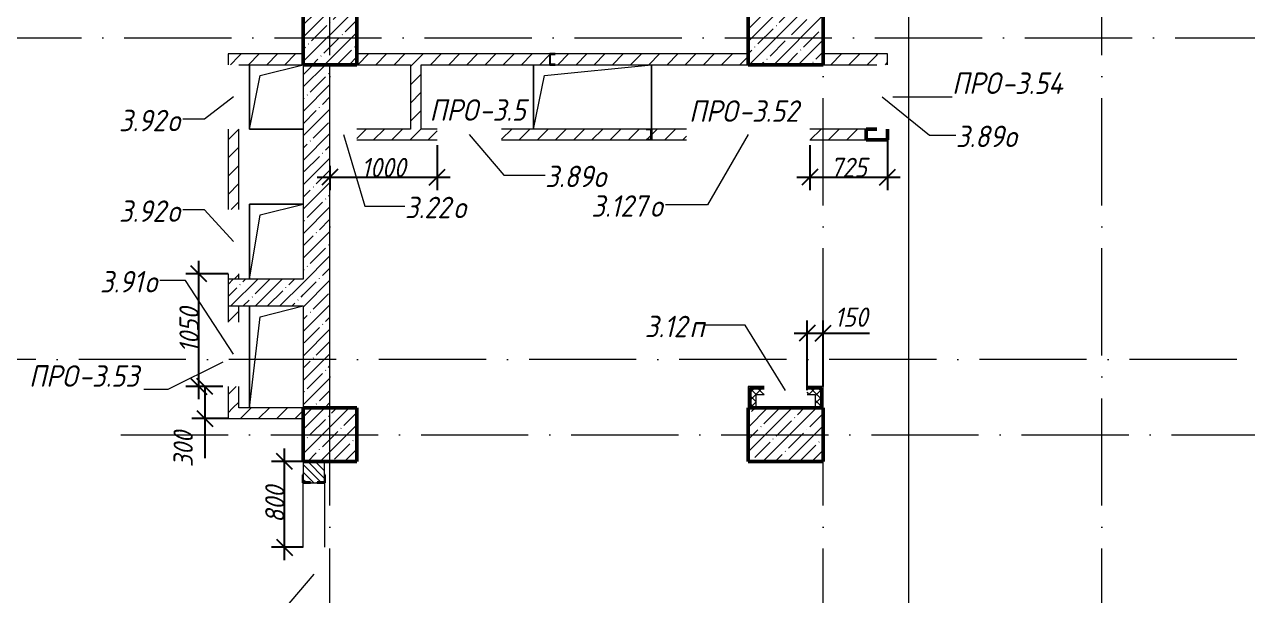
# Model space of a CAD drawing. Header units: millimetres. Extents: x -537608 to 253996, y -217170 to 186033.
# Drawn here: x -171684 to -160277, y 104465 to 109790 of the extents above; entities that cross this region are included whole.
import ezdxf

# ---------------------------------------------------------------- set-up
doc = ezdxf.new("R2010")
doc.units = ezdxf.units.MM
doc.linetypes.add('50_200_ШТРИХ_1Т_ш5_п1_п1_', pattern=[1400, 1000, -200, 0, -200])
for name, color, linetype, lineweight in [('A-____-____-DIMS', 7, 'Continuous', 9), ('A-FLOR-____-OTLN', 7, 'Continuous', 9), ('A-GENM-____-IDEN', 7, 'Continuous', 9), ('A-GENM-____-MCUT', 7, 'Continuous', 25), ('A-GENM-____-OTLN', 7, 'Continuous', 9), ('A-GENM-____-OTLN-1', 7, 'Continuous', 25), ('A-GLAZ-____-IDEN', 7, 'Continuous', 9), ('A-WALL-____-MCUT-1', 7, 'Continuous', 9), ('A-WALL-____-MCUT-2', 7, 'Continuous', 50), ('A-WALL-____-MCUT-3', 7, 'Continuous', 9), ('A-WALL-____-PATT-1', 7, 'Continuous', 9), ('A-WALL-FNSH-MCUT-1', 7, 'Continuous', 9), ('I-WALL-____-OTLN', 7, 'Continuous', 9), ('S-COLS-____-MCUT', 7, 'Continuous', 50), ('S-COLS-____-OTLN', 7, 'Continuous', 9), ('S-GRID-____-OTLN-1', 7, '50_200_ШТРИХ_1Т_ш5_п1_п1_', 9)]:
    doc.layers.add(name, color=color, linetype=linetype, lineweight=lineweight)
doc.layers.add('A-WALL-____-PATT-3', color=9, linetype='Continuous', lineweight=9, true_color=0x808080)
doc.layers.add('G-____-____-SYMB-1', color=9, linetype='Continuous', lineweight=9, true_color=0x808080)
doc.styles.add('ISOCPEUR_I_10', font='isocpeui.ttf', dxfattribs={"width": 0.9, "height": 180})
doc.styles.add('ISOCPEUR_I_9', font='isocpeui.ttf', dxfattribs={"width": 0.9, "height": 250})
doc.dimstyles.new('ISO-1_8_0_9К_СРЕДНИЙ_Кладочные_3', dxfattribs={"dimscale": 304.8, "dimtxt": 179.276612, "dimasz": 0.492126, "dimexe": 0.393701, "dimexo": 0, "dimgap": 0, "dimtad": 1, "dimdec": 3, "dimrnd": 0.001, "dimdsep": 46, "dimtxsty": 'ISOCPEUR_I_10', "dimblk1": 'OBLIQUE', "dimblk2": 'OBLIQUE', "dimsah": 1, "dimcen": 0.09, "dimdle": 0.393701, "dimazin": 0, "dimtfac": 1, "dimtdec": 4, "dimtix": 1, "dimtmove": 0, "dimatfit": 3, "dimfxl": 1, "dimtvp": 1, "dimtolj": 1, "dimtzin": 0, "dimarcsym": 2})
doc.dimstyles.new('ISO-1_8_0_9К_СРЕДНИЙ_Кладочные_4', dxfattribs={"dimscale": 304.8, "dimtxt": 179.276612, "dimasz": 0.492126, "dimexe": 0.393701, "dimexo": 0, "dimgap": 0, "dimtad": 1, "dimdec": 3, "dimrnd": 0.001, "dimdsep": 46, "dimtxsty": 'ISOCPEUR_I_10', "dimblk1": 'OBLIQUE', "dimblk2": 'OBLIQUE', "dimsah": 1, "dimcen": 0.09, "dimdle": 0.393701, "dimazin": 0, "dimtfac": 1, "dimtdec": 4, "dimtix": 1, "dimtmove": 1, "dimatfit": 3, "dimfxl": 1, "dimtvp": 1, "dimtolj": 1, "dimtzin": 0, "dimarcsym": 2})
pattern_1 = [(45, (-178684.97, 83184.24), (-114.04925, 114.04925), []), (45, (-178570.92, 83184.24), (-114.04925, 114.04925), [201.612, -40.322, 3.353, -36.97])]
pattern_2 = [(45, (-178684.97, 83184.24), (-84.8528, 84.8528), [])]
pattern_3 = [(45, (-178684.97, 83184.237), (-35.35534, 35.35534), []), (135, (-178684.97, 83184.237), (-35.35534, -35.35534), [])]

# ---------------------------------------------------------------- blocks, each defined once
blk = doc.blocks.new('BSC_Колонна _Прямоугольная - 500х500-V7-АР1_План отверстий 3 этажа в осях 1-64_А-ГГ')
at = {"layer": 'S-COLS-____-OTLN'}
h = blk.add_hatch(dxfattribs=at)
h.set_pattern_fill('FP_41', color=256, style=0, pattern_type=2)
h.set_pattern_definition([(45, (-9850, -26481.04), (-114.04925, 114.04925), []), (45, (-9735.95, -26481.04), (-114.04925, 114.04925), [201.613, -40.323, 3.353, -36.97])])
h.paths.add_polyline_path([(-250, -250), (250, -250), (250, 250), (-250, 250)], flags=0)
at = {"layer": 'S-COLS-____-MCUT'}
for p, q in [((250, 250), (-250, 250)), ((-250, 250), (-250, -250)), ((250, -250), (250, 250)), ((-250, -250), (250, -250))]:
    blk.add_line(p, q, dxfattribs=at)
blk = doc.blocks.new('BSC_Колонна _Прямоугольная - 500х700-V10-АР1_План отверстий 3 этажа в осях 1-64_А-ГГ')
at = {"layer": 'S-COLS-____-OTLN'}
h = blk.add_hatch(dxfattribs=at)
h.set_pattern_fill('FP_44', color=256, style=0, pattern_type=2)
h.set_pattern_definition([(315, (-22781.04, 14100), (114.0493, 114.0493), []), (315, (-22781.04, 13985.95), (114.0493, 114.0493), [201.613, -40.323, 3.353, -36.97])])
h.paths.add_polyline_path([(-250, 350), (-250, -350), (250, -350), (250, 350)], flags=0)
at = {"layer": 'S-COLS-____-MCUT'}
for p, q in [((250, 350), (-250, 350)), ((-250, 350), (-250, -350)), ((250, -350), (250, 350)), ((-250, -350), (250, -350))]:
    blk.add_line(p, q, dxfattribs=at)
blk = doc.blocks.new('BSC_Колонна _Прямоугольная - 500х700-V11-АР1_План отверстий 3 этажа в осях 1-64_А-ГГ')
at = {"layer": 'S-COLS-____-OTLN'}
h = blk.add_hatch(dxfattribs=at)
h.set_pattern_fill('FP_45', color=256, style=0, pattern_type=2)
h.set_pattern_definition([(315, (-26481.04, 14100), (114.04925, 114.04925), []), (315, (-26481.04, 13985.95), (114.04925, 114.04925), [201.613, -40.323, 3.353, -36.97])])
h.paths.add_polyline_path([(-250, 350), (-250, -350), (250, -350), (250, 350)], flags=0)
at = {"layer": 'S-COLS-____-MCUT'}
for p, q in [((250, 350), (-250, 350)), ((-250, 350), (-250, -350)), ((250, -350), (250, 350)), ((-250, -350), (250, -350))]:
    blk.add_line(p, q, dxfattribs=at)
blk = doc.blocks.new('154_Фахверк_СКБ_Швеллер - Тип_100_3960-28494444-АР1_План отверстий 3 этажа в осях 1-64_А-ГГ')
at = {"layer": 'A-GENM-____-MCUT'}
for p, q in [((125, 50), (175, 50)), ((125, -50), (125, 50)), ((128, 47), (128, -47)), ((175, 47), (128, 47)), ((175, 50), (175, 47)), ((175, -50), (125, -50)), ((128, -47), (175, -47)), ((175, -47), (175, -50))]:
    blk.add_line(p, q, dxfattribs=at)
blk = doc.blocks.new('154_Фахверк_СКБ_Швеллер - Тип_100_3380-28551448-АР1_План отверстий 3 этажа в осях 1-64_А-ГГ')
at = {"layer": 'A-GENM-____-MCUT'}
for p, q in [((175, 50), (125, 50)), ((125, 50), (125, -50)), ((128, 47), (175, 47)), ((128, -47), (128, 47)), ((175, 47), (175, 50)), ((125, -50), (175, -50)), ((175, -47), (128, -47)), ((175, -50), (175, -47))]:
    blk.add_line(p, q, dxfattribs=at)
blk = doc.blocks.new('Фахверк_СКБ_Уголок - 200_3960-28268576-АР1_План отверстий 3 этажа в осях 1-64_А-ГГ')
at = {"layer": 'A-GENM-____-MCUT'}
for p, q in [((200, 156), (125, 156)), ((125, 156), (125, 81)), ((131, 81), (131, 150)), ((131, 150), (200, 150)), ((200, 150), (200, 156)), ((125, 81), (131, 81)), ((131, 19), (125, 19)), ((125, 19), (125, -56)), ((131, -50), (131, 19)), ((125, -56), (200, -56)), ((200, -50), (131, -50)), ((200, -56), (200, -50))]:
    blk.add_line(p, q, dxfattribs=at)
blk = doc.blocks.new('AR_Отверстие прямоугольное _в плите_ - AR_Отверстие прямоугольное _в плите_-30552824-АР1_План отверстий 3 этажа в осях 1-64_А-ГГ')
at = {"layer": 'A-GENM-____-OTLN'}
for p, q in [((250, 350), (-250, 350)), ((-250, 350), (-250, -350)), ((-150, 250), (250, 350)), ((-250, -350), (-150, 250))]:
    blk.add_line(p, q, dxfattribs=at)
blk = doc.blocks.new('AR_Отверстие прямоугольное _в плите_ - AR_Отверстие прямоугольное _в плите_-30552826-АР1_План отверстий 3 этажа в осях 1-64_А-ГГ')
at = {"layer": 'A-GENM-____-OTLN'}
for p, q in [((-250, 475), (-250, -475)), ((-150, 375), (250, 475)), ((-250, -475), (-150, 375))]:
    blk.add_line(p, q, dxfattribs=at)
blk = doc.blocks.new('AR_Отверстие прямоугольное _в плите_ - AR_Отверстие прямоугольное _в плите_-30552682-АР1_План отверстий 3 этажа в осях 1-64_А-ГГ')
at = {"layer": 'A-GENM-____-OTLN'}
for p, q in [((-550, 300), (-550, -300)), ((-450, 200), (550, 300)), ((550, -300), (550, 300)), ((-550, -300), (-450, 200))]:
    blk.add_line(p, q, dxfattribs=at)
blk = doc.blocks.new('AR_Отверстие прямоугольное _в плите_ - AR_Отверстие прямоугольное _в плите_-30552698-АР1_План отверстий 3 этажа в осях 1-64_А-ГГ')
at = {"layer": 'A-GENM-____-OTLN'}
for p, q in [((-250, 300), (-250, -300)), ((-150, 200), (250, 300)), ((-250, -300), (-150, 200)), ((-250, -300), (250, -300))]:
    blk.add_line(p, q, dxfattribs=at)
blk = doc.blocks.new('BSC_Колонна _Прямоугольная1 - 200х100 _металл_-V219-АР1_План отверстий 3 этажа в осях 1-64_А-ГГ')
at = {"layer": 'S-COLS-____-MCUT'}
for p, q in [((0, 50), (-100, 50)), ((-100, 50), (-100, -50)), ((100, -50), (100, 50)), ((-100, -50), (100, -50))]:
    blk.add_line(p, q, dxfattribs=at)
blk = doc.blocks.new('_Oblique')
at = {"color": 0, "linetype": 'ByBlock', "lineweight": -2}
blk.add_line((-0.5, -0.5), (0.5, 0.5), dxfattribs=at)
blk = doc.blocks.new('*D1213')
at = {"layer": 'A-____-____-DIMS', "color": 0, "lineweight": -2, "transparency": 16777216}
for p, q in [((-164385, 106379), (-164385, 107031)), ((-164235, 106415), (-164235, 107031)), ((-164505, 106911), (-164235, 106911)), ((-164235, 106911), (-163804, 106911))]:
    blk.add_line(p, q, dxfattribs=at)
at = {"layer": 'Defpoints', "color": 0, "transparency": 16777216}
for p in [(-164235, 106911), (-164385, 106379), (-164235, 106415)]:
    blk.add_point(p, dxfattribs=at)
at = {"layer": 'A-____-____-DIMS', "color": 0, "lineweight": -2, "transparency": 16777216, "xscale": 150, "yscale": 150, "zscale": 150, "rotation": 180}
blk.add_blockref('_Oblique', (-164385, 106911), dxfattribs=at)
at = {"layer": 'A-____-____-DIMS', "color": 0, "lineweight": -2, "transparency": 16777216, "xscale": 150, "yscale": 150, "zscale": 150}
blk.add_blockref('_Oblique', (-164235, 106911), dxfattribs=at)
at = {"layer": 'A-____-____-DIMS', "color": 0, "transparency": 16777216, "insert": (-164129, 107151), "char_height": 180, "width": 368.21, "attachment_point": 1, "line_spacing_factor": 1.149209, "style": 'ISOCPEUR_I_10'}
blk.add_mtext('\\A1;150', dxfattribs=at)
blk = doc.blocks.new('*D1257')
at = {"layer": 'A-____-____-DIMS', "color": 0, "lineweight": -2, "transparency": 16777216}
for p, q in [((-167835, 108665), (-167835, 108246)), ((-168835, 108472), (-168835, 108246)), ((-168955, 108366), (-167715, 108366))]:
    blk.add_line(p, q, dxfattribs=at)
at = {"layer": 'Defpoints', "color": 0, "transparency": 16777216}
for p in [(-167835, 108665), (-168835, 108472), (-167835, 108366)]:
    blk.add_point(p, dxfattribs=at)
at = {"layer": 'A-____-____-DIMS', "color": 0, "lineweight": -2, "transparency": 16777216, "xscale": 150, "yscale": 150, "zscale": 150, "rotation": 180}
blk.add_blockref('_Oblique', (-168835, 108366), dxfattribs=at)
at = {"layer": 'A-____-____-DIMS', "color": 0, "lineweight": -2, "transparency": 16777216, "xscale": 150, "yscale": 150, "zscale": 150}
blk.add_blockref('_Oblique', (-167835, 108366), dxfattribs=at)
at = {"layer": 'A-____-____-DIMS', "color": 0, "transparency": 16777216, "insert": (-168335, 108456), "char_height": 180, "width": 504.73, "attachment_point": 5, "style": 'ISOCPEUR_I_10'}
blk.add_mtext('\\A1;1000', dxfattribs=at)
blk = doc.blocks.new('*D1258')
at = {"layer": 'A-____-____-DIMS', "color": 0, "lineweight": -2, "transparency": 16777216}
for p, q in [((-169835, 106415), (-170122, 106415)), ((-170002, 106415), (-170002, 105995)), ((-169785, 106115), (-170122, 106115)), ((-170002, 106115), (-170002, 105747))]:
    blk.add_line(p, q, dxfattribs=at)
at = {"layer": 'Defpoints', "color": 0, "transparency": 16777216}
for p in [(-170002, 106415), (-169835, 106415), (-169785, 106115)]:
    blk.add_point(p, dxfattribs=at)
at = {"layer": 'A-____-____-DIMS', "color": 0, "lineweight": -2, "transparency": 16777216, "xscale": 150, "yscale": 150, "zscale": 150}
for p, rotation in [((-170002, 106415), 90), ((-170002, 106115), 270)]:
    blk.add_blockref('_Oblique', p, dxfattribs=dict(at, rotation=rotation))
at = {"layer": 'A-____-____-DIMS', "color": 0, "transparency": 16777216, "insert": (-170294, 105662), "char_height": 180, "width": 409.58, "attachment_point": 1, "rotation": 90, "line_spacing_factor": 1.149209, "style": 'ISOCPEUR_I_10'}
blk.add_mtext('\\A1;300', dxfattribs=at)
blk = doc.blocks.new('*D1259')
at = {"layer": 'A-____-____-DIMS', "color": 0, "lineweight": -2, "transparency": 16777216}
for p, q in [((-170059, 106295), (-170059, 107585)), ((-169785, 107465), (-170179, 107465)), ((-169835, 106415), (-170179, 106415))]:
    blk.add_line(p, q, dxfattribs=at)
at = {"layer": 'Defpoints', "color": 0, "transparency": 16777216}
for p in [(-170059, 107465), (-169785, 107465), (-169835, 106415)]:
    blk.add_point(p, dxfattribs=at)
at = {"layer": 'A-____-____-DIMS', "color": 0, "lineweight": -2, "transparency": 16777216, "xscale": 150, "yscale": 150, "zscale": 150}
for p, rotation in [((-170059, 107465), 90), ((-170059, 106415), 270)]:
    blk.add_blockref('_Oblique', p, dxfattribs=dict(at, rotation=rotation))
at = {"layer": 'A-____-____-DIMS', "color": 0, "transparency": 16777216, "insert": (-170149, 106940), "char_height": 180, "width": 504.73, "attachment_point": 5, "rotation": 90, "style": 'ISOCPEUR_I_10'}
blk.add_mtext('\\A1;1050', dxfattribs=at)
blk = doc.blocks.new('*D1260')
at = {"layer": 'A-____-____-DIMS', "color": 0, "lineweight": -2, "transparency": 16777216}
for p, q in [((-169259, 104795), (-169259, 105835)), ((-169085, 105715), (-169379, 105715)), ((-169085, 104915), (-169379, 104915))]:
    blk.add_line(p, q, dxfattribs=at)
at = {"layer": 'Defpoints', "color": 0, "transparency": 16777216}
for p in [(-169259, 105715), (-169085, 105715), (-169085, 104915)]:
    blk.add_point(p, dxfattribs=at)
at = {"layer": 'A-____-____-DIMS', "color": 0, "lineweight": -2, "transparency": 16777216, "xscale": 150, "yscale": 150, "zscale": 150}
for p, rotation in [((-169259, 105715), 90), ((-169259, 104915), 270)]:
    blk.add_blockref('_Oblique', p, dxfattribs=dict(at, rotation=rotation))
at = {"layer": 'A-____-____-DIMS', "color": 0, "transparency": 16777216, "insert": (-169349, 105315), "char_height": 180, "width": 409.58, "attachment_point": 5, "rotation": 90, "style": 'ISOCPEUR_I_10'}
blk.add_mtext('\\A1;800', dxfattribs=at)
blk = doc.blocks.new('*D1290')
at = {"layer": 'A-____-____-DIMS', "color": 0, "lineweight": -2, "transparency": 16777216}
for p, q in [((-164360, 108665), (-164360, 108246)), ((-163635, 108715), (-163635, 108246)), ((-164480, 108366), (-163515, 108366))]:
    blk.add_line(p, q, dxfattribs=at)
at = {"layer": 'Defpoints', "color": 0, "transparency": 16777216}
for p in [(-164360, 108665), (-163635, 108715), (-163635, 108366)]:
    blk.add_point(p, dxfattribs=at)
at = {"layer": 'A-____-____-DIMS', "color": 0, "lineweight": -2, "transparency": 16777216, "xscale": 150, "yscale": 150, "zscale": 150, "rotation": 180}
blk.add_blockref('_Oblique', (-164360, 108366), dxfattribs=at)
at = {"layer": 'A-____-____-DIMS', "color": 0, "lineweight": -2, "transparency": 16777216, "xscale": 150, "yscale": 150, "zscale": 150}
blk.add_blockref('_Oblique', (-163635, 108366), dxfattribs=at)
at = {"layer": 'A-____-____-DIMS', "color": 0, "transparency": 16777216, "insert": (-163997, 108457), "char_height": 180, "width": 409.58, "attachment_point": 5, "style": 'ISOCPEUR_I_10'}
blk.add_mtext('\\A1;725', dxfattribs=at)

msp = doc.modelspace()

# ---------------------------------------------------------------- hatches: boundary and pattern name
at = {"layer": 'A-WALL-____-PATT-1'}
h = msp.add_hatch(dxfattribs=at)
h.set_pattern_fill('FP_4', color=256, style=0, pattern_type=2)
h.set_pattern_definition(pattern_2)
h.paths.add_polyline_path([(-169784.9702, 107415.2788), (-169684.9702, 107415.2788), (-169684.9702, 107465.2788), (-169784.9702, 107465.2788)], flags=0)
h.paths.add_polyline_path([(-169684.9702, 108065.2788), (-169684.9702, 108815.2788), (-169784.9702, 108815.2788), (-169784.9702, 108065.2788), (-169752.4702, 108065.2788)], flags=0)
h.paths.add_polyline_path([(-169784.9702, 109415.2788), (-169684.9702, 109415.2788), (-169684.9702, 109515.2788), (-169784.9702, 109515.2788)], flags=0)
h = msp.add_hatch(dxfattribs=at)
h.set_pattern_fill('FP_4', color=256, style=0, pattern_type=2)
h.set_pattern_definition(pattern_2)
h.paths.add_polyline_path([(-169084.9702, 109415.2788), (-169084.9702, 109515.2788), (-169684.9702, 109515.2788), (-169684.9702, 109415.2788)], flags=0)
h = msp.add_hatch(dxfattribs=at)
h.set_pattern_fill('FP_4', color=256, style=0, pattern_type=2)
h.set_pattern_definition(pattern_2)
h.paths.add_polyline_path([(-164934.9702, 109415.2788), (-164934.9702, 109515.2788), (-166734.9702, 109515.2788), (-166734.9702, 109512.2788), (-166781.9702, 109512.2788), (-166781.9702, 109418.2788), (-166734.9702, 109418.2788), (-166734.9702, 109415.2788)], flags=0)
h.paths.add_polyline_path([(-167984.9702, 109415.2788), (-166784.9702, 109415.2788), (-166784.9702, 109515.2788), (-168584.9702, 109515.2788), (-168584.9702, 109415.2788), (-168084.9702, 109415.2788)], flags=0)
h = msp.add_hatch(dxfattribs=at)
h.set_pattern_fill('FP_4', color=256, style=0, pattern_type=2)
h.set_pattern_definition(pattern_2)
h.paths.add_polyline_path([(-163734.9702, 109415.2788), (-163734.9702, 109515.2788), (-164234.9702, 109515.2788), (-164234.9702, 109415.2788)], flags=0)
h = msp.add_hatch(dxfattribs=at)
h.set_pattern_fill('FP_4', color=256, style=0, pattern_type=2)
h.set_pattern_definition(pattern_2)
h.paths.add_polyline_path([(-163634.9702, 109415.2788), (-163634.9702, 109515.2788), (-163734.9702, 109515.2788), (-163734.9702, 109415.2788), (-163649.2559, 109415.2788)], flags=0)
h = msp.add_hatch(dxfattribs=at)
h.set_pattern_fill('FP_38', color=256, style=0, pattern_type=2)
h.set_pattern_definition(pattern_1)
h.paths.add_polyline_path([(-169084.9702, 106215.2788), (-168834.9702, 106215.2788), (-168834.9702, 109415.2788), (-169084.9702, 109415.2788), (-169084.9702, 107165.2788)], flags=0)
h = msp.add_hatch(dxfattribs=at)
h.set_pattern_fill('FP_4', color=256, style=0, pattern_type=2)
h.set_pattern_definition(pattern_2)
h.paths.add_polyline_path([(-167984.9702, 108815.2788), (-167984.9702, 109415.2788), (-168084.9702, 109415.2788), (-168084.9702, 108815.2788)], flags=0)
h = msp.add_hatch(dxfattribs=at)
h.set_pattern_fill('FP_4', color=256, style=0, pattern_type=2)
h.set_pattern_definition(pattern_2)
h.paths.add_polyline_path([(-163834.9702, 108715.2788), (-163834.9702, 108815.2788), (-164359.9702, 108815.2788), (-164359.9702, 108715.2788)], flags=0)
h.paths.add_polyline_path([(-165834.9702, 108715.2788), (-165509.9702, 108715.2788), (-165509.9702, 108815.2788), (-165834.9702, 108815.2788), (-165834.9702, 108718.2788)], flags=0)
h.paths.add_polyline_path([(-165884.9702, 108715.2788), (-165884.9702, 108718.2788), (-165837.9702, 108718.2788), (-165837.9702, 108812.2788), (-165884.9702, 108812.2788), (-165884.9702, 108815.2788), (-167234.9702, 108815.2788), (-167234.9702, 108715.2788)], flags=0)
h.paths.add_polyline_path([(-168584.9702, 108715.2788), (-167834.9702, 108715.2788), (-167834.9702, 108815.2788), (-168584.9702, 108815.2788), (-168584.9702, 108744.6906)], flags=0)
h = msp.add_hatch(dxfattribs=at)
h.set_pattern_fill('FP_38', color=256, style=0, pattern_type=2)
h.set_pattern_definition(pattern_1)
h.paths.add_polyline_path([(-169084.9702, 107165.2788), (-169084.9702, 107415.2788), (-169784.9702, 107415.2788), (-169784.9702, 107165.2788)], flags=0)
h = msp.add_hatch(dxfattribs=at)
h.set_pattern_fill('FP_4', color=256, style=0, pattern_type=2)
h.set_pattern_definition(pattern_2)
h.paths.add_polyline_path([(-169784.9702, 106215.2788), (-169684.9702, 106215.2788), (-169684.9702, 106415.2788), (-169784.9702, 106415.2788)], flags=0)
h.paths.add_polyline_path([(-169784.9702, 107015.2788), (-169684.9702, 107015.2788), (-169684.9702, 107165.2788), (-169784.9702, 107165.2788)], flags=0)
h = msp.add_hatch(dxfattribs=at)
h.set_pattern_fill('FP_4', color=256, style=0, pattern_type=2)
h.set_pattern_definition(pattern_2)
h.paths.add_polyline_path([(-169084.9702, 106115.2788), (-169084.9702, 106215.2788), (-169784.9702, 106215.2788), (-169784.9702, 106115.2788)], flags=0)
h = msp.add_hatch(dxfattribs=at)
h.set_pattern_fill('FP_6', color=256, style=0, pattern_type=2)
h.set_pattern_definition([(135, (-178684.97, 83184.237), (-35.35534, -35.35534), [])])
h.paths.add_polyline_path([(-168884.9702, 100915.2788), (-168884.9702, 101565.2788), (-169084.9702, 101565.2788), (-169084.9702, 100915.2788)], flags=0)
h.paths.add_polyline_path([(-168940.1426, 101715.2788), (-168884.9702, 101715.2788), (-168884.9702, 102015.2788), (-169084.9702, 102015.2788), (-169084.9702, 101715.2788)], flags=0)
h.paths.add_polyline_path([(-168884.9702, 102265.2788), (-168884.9702, 103809.2788), (-168953.9702, 103809.2788), (-168953.9702, 103815.2788), (-169015.9702, 103815.2788), (-169015.9702, 103809.2788), (-169084.9702, 103809.2788), (-169084.9702, 102265.2788), (-168978.0736, 102265.2788)], flags=0)
h.paths.add_polyline_path([(-169015.9702, 105515.2788), (-168953.9702, 105515.2788), (-168953.9702, 105521.2788), (-168884.9702, 105521.2788), (-168884.9702, 105715.2788), (-169084.9702, 105715.2788), (-169084.9702, 105521.2788), (-169015.9702, 105521.2788)], flags=0)
at = {"layer": 'A-WALL-____-PATT-3'}
h = msp.add_hatch(dxfattribs=at)
h.set_pattern_fill('FP_7', color=256, style=0, pattern_type=2)
h.set_pattern_definition(pattern_3)
h.paths.add_polyline_path([(-164259.9702, 106340.2788), (-164259.9702, 106390.2788), (-164384.9702, 106390.2788), (-164384.9702, 106340.2788), (-164309.9702, 106340.2788)], flags=0)
h.paths.add_polyline_path([(-164784.9702, 106340.2788), (-164784.9702, 106390.2788), (-164909.9702, 106390.2788), (-164909.9702, 106340.2788), (-164859.9702, 106340.2788)], flags=0)
h = msp.add_hatch(dxfattribs=at)
h.set_pattern_fill('FP_7', color=256, style=0, pattern_type=2)
h.set_pattern_definition(pattern_3)
h.paths.add_polyline_path([(-164859.9702, 106215.2788), (-164859.9702, 106340.2788), (-164909.9702, 106340.2788), (-164909.9702, 106215.2788)], flags=0)
h = msp.add_hatch(dxfattribs=at)
h.set_pattern_fill('FP_7', color=256, style=0, pattern_type=2)
h.set_pattern_definition(pattern_3)
h.paths.add_polyline_path([(-164259.9702, 106215.2788), (-164259.9702, 106340.2788), (-164309.9702, 106340.2788), (-164309.9702, 106215.2788)], flags=0)
at = {"layer": 'S-COLS-____-OTLN'}
h = msp.add_hatch(dxfattribs=at)
h.set_pattern_fill('FP_38', color=256, style=0, pattern_type=2)
h.set_pattern_definition(pattern_1)
h.paths.add_polyline_path([(-169084.9702, 105715.2788), (-168584.9702, 105715.2788), (-168584.9702, 106215.2788), (-169084.9702, 106215.2788)], flags=0)

# ---------------------------------------------------------------- linework, layer by layer
at = {"layer": 'A-FLOR-____-OTLN'}
for p, q in [((-169584.9702, 108815.2788), (-169584.9702, 109415.2788)), ((-166934.9702, 108815.2788), (-166934.9702, 109415.2788)), ((-165834.9702, 109415.2788), (-165834.9702, 108815.2788)), ((-169084.9702, 108815.2788), (-169584.9702, 108815.2788)), ((-169584.9702, 108115.0248), (-169084.9702, 108115.0248)), ((-169584.9702, 107415.2788), (-169584.9702, 108115.0248)), ((-169584.9702, 106215.2788), (-169584.9702, 107165.2788))]:
    msp.add_line(p, q, dxfattribs=at)
at = {"layer": 'A-GENM-____-IDEN'}
for p, q in [((-163584.9702, 109115.2788), (-163032.8706, 109115.2788)), ((-169834.9702, 106640.2788), (-170348.5841, 106384.9268)), ((-170348.5841, 106384.9268), (-170569.9286, 106384.9268))]:
    msp.add_line(p, q, dxfattribs=at)
at = {"layer": 'A-GLAZ-____-IDEN'}
for p, q in [((-169734.9702, 109115.2788), (-170004.1443, 108906.785)), ((-163684.9702, 109115.2788), (-163244.1071, 108759.0932)), ((-170004.1443, 108906.785), (-170207.4859, 108906.785)), ((-168709.9702, 108765.2788), (-168508.5724, 108096.0665)), ((-167534.9702, 108765.2788), (-167213.8502, 108385.7585)), ((-164934.9702, 108765.2788), (-165314.6734, 108109.6003)), ((-163244.1071, 108759.0932), (-162997.3206, 108759.0932)), ((-167213.8502, 108385.7585), (-166827.9398, 108385.7585)), ((-170004.1443, 108062.0371), (-170207.4859, 108062.0371)), ((-169734.9702, 107765.2788), (-170004.1443, 108062.0371)), ((-168508.5724, 108096.0665), (-168135.4142, 108096.0665)), ((-165314.6734, 108109.6003), (-165706.2879, 108109.6003)), ((-170181.5269, 107403.7126), (-170420.8743, 107403.7126)), ((-169734.9702, 106715.2788), (-170181.5269, 107403.7126)), ((-164962.109, 106986.39), (-165339.2479, 106986.39)), ((-164584.9702, 106377.7788), (-164962.109, 106986.39)), ((-168984.9702, 104665.2788), (-169342.5909, 104245.5758))]:
    msp.add_line(p, q, dxfattribs=at)
at = {"layer": 'A-WALL-____-MCUT-1'}
for p, q in [((-169084.9702, 109415.2788), (-169084.9702, 107415.2788)), ((-168834.9702, 108815.2788), (-168834.9702, 109415.2788)), ((-168834.9702, 106215.2788), (-168834.9702, 108715.2788)), ((-169084.9702, 107415.2788), (-169784.9702, 107415.2788)), ((-169784.9702, 107415.2788), (-169784.9702, 107165.2788)), ((-169784.9702, 107165.2788), (-169084.9702, 107165.2788)), ((-169084.9702, 107165.2788), (-169084.9702, 106215.2788)), ((-169084.9702, 106215.2788), (-168834.9702, 106215.2788))]:
    msp.add_line(p, q, dxfattribs=at)
at = {"layer": 'A-WALL-____-MCUT-2'}
for p, q in [((-164784.9702, 106402.7788), (-164922.4702, 106402.7788)), ((-164922.4702, 106402.7788), (-164922.4702, 106215.2788)), ((-164247.4702, 106402.7788), (-164384.9702, 106402.7788)), ((-164247.4702, 106402.7788), (-164247.4702, 106215.2788))]:
    msp.add_line(p, q, dxfattribs=at)
at = {"layer": 'A-WALL-____-MCUT-3'}
for p, q in [((-164784.9702, 106390.2788), (-164909.9702, 106390.2788)), ((-164909.9702, 106390.2788), (-164909.9702, 106215.2788)), ((-164859.9702, 106340.2788), (-164784.9702, 106340.2788)), ((-164859.9702, 106215.2788), (-164859.9702, 106340.2788)), ((-164259.9702, 106390.2788), (-164384.9702, 106390.2788)), ((-164384.9702, 106340.2788), (-164309.9702, 106340.2788)), ((-164309.9702, 106340.2788), (-164309.9702, 106215.2788)), ((-164259.9702, 106390.2788), (-164259.9702, 106215.2788)), ((-169084.9702, 105715.2788), (-169084.9702, 105590.2788)), ((-168884.9702, 105715.2788), (-169084.9702, 105715.2788)), ((-168884.9702, 105590.2788), (-168884.9702, 105715.2788)), ((-169015.9702, 105515.2788), (-168953.9702, 105515.2788))]:
    msp.add_line(p, q, dxfattribs=at)
at = {"layer": 'A-WALL-FNSH-MCUT-1'}
for p, q in [((-169784.9702, 109515.2788), (-169784.9702, 109415.2788)), ((-169084.9702, 109515.2788), (-169784.9702, 109515.2788)), ((-166784.9702, 109515.2788), (-168584.9702, 109515.2788)), ((-164934.9702, 109515.2788), (-166734.9702, 109515.2788)), ((-163634.9702, 109515.2788), (-164234.9702, 109515.2788)), ((-163634.9702, 109415.2788), (-163634.9702, 109515.2788)), ((-169684.9702, 109415.2788), (-169084.9702, 109415.2788)), ((-168584.9702, 109415.2788), (-168084.9702, 109415.2788)), ((-168084.9702, 109415.2788), (-168084.9702, 108815.2788)), ((-167984.9702, 109415.2788), (-166784.9702, 109415.2788)), ((-167984.9702, 108815.2788), (-167984.9702, 109415.2788)), ((-166734.9702, 109415.2788), (-164934.9702, 109415.2788)), ((-164234.9702, 109415.2788), (-163734.9702, 109415.2788)), ((-169784.9702, 108815.2788), (-169784.9702, 108065.2788)), ((-169684.9702, 108065.2788), (-169684.9702, 108815.2788)), ((-168084.9702, 108815.2788), (-168584.9702, 108815.2788)), ((-167834.9702, 108815.2788), (-167984.9702, 108815.2788)), ((-165884.9702, 108815.2788), (-167234.9702, 108815.2788)), ((-165509.9702, 108815.2788), (-165834.9702, 108815.2788)), ((-163834.9702, 108815.2788), (-164359.9702, 108815.2788)), ((-168584.9702, 108715.2788), (-167834.9702, 108715.2788)), ((-167234.9702, 108715.2788), (-165884.9702, 108715.2788)), ((-165834.9702, 108715.2788), (-165509.9702, 108715.2788)), ((-164359.9702, 108715.2788), (-163834.9702, 108715.2788)), ((-169784.9702, 107465.2788), (-169784.9702, 107415.2788)), ((-169684.9702, 107415.2788), (-169684.9702, 107465.2788)), ((-169784.9702, 107165.2788), (-169784.9702, 107015.2788)), ((-169684.9702, 107015.2788), (-169684.9702, 107165.2788)), ((-169784.9702, 106415.2788), (-169784.9702, 106115.2788)), ((-169684.9702, 106215.2788), (-169684.9702, 106415.2788)), ((-164784.9702, 106415.2788), (-164934.9702, 106415.2788)), ((-164934.9702, 106415.2788), (-164934.9702, 106215.2788)), ((-164234.9702, 106415.2788), (-164384.9702, 106415.2788)), ((-164234.9702, 106215.2788), (-164234.9702, 106415.2788)), ((-169084.9702, 106215.2788), (-169684.9702, 106215.2788)), ((-169084.9702, 106115.2788), (-169084.9702, 106215.2788)), ((-169784.9702, 106115.2788), (-169084.9702, 106115.2788))]:
    msp.add_line(p, q, dxfattribs=at)
at = {"layer": 'G-____-____-SYMB-1'}
msp.add_line((-163438.6992, 133289.9824), (-163438.6992, 78484.0974), dxfattribs=at)
at = {"layer": 'I-WALL-____-OTLN'}
for p, q in [((-169084.9702, 104915.2788), (-169084.9702, 105515.2788)), ((-168884.9702, 105515.2788), (-168884.9702, 104915.2788))]:
    msp.add_line(p, q, dxfattribs=at)
at = {"layer": 'S-COLS-____-MCUT'}
for p, q in [((-168584.9702, 106215.2788), (-169084.9702, 106215.2788)), ((-169084.9702, 106215.2788), (-169084.9702, 105715.2788)), ((-168584.9702, 105715.2788), (-168584.9702, 106215.2788)), ((-169084.9702, 105715.2788), (-168584.9702, 105715.2788))]:
    msp.add_line(p, q, dxfattribs=at)
at = {"layer": 'S-GRID-____-OTLN-1'}
for p, q in [((-168834.9702, 78701.6305), (-168834.9702, 133065.1964)), ((-164234.9702, 78701.6305), (-164234.9702, 133065.1964)), ((-161634.9702, 78701.6305), (-161634.9702, 133065.1964)), ((-183353.7404, 109665.2788), (-151977.231, 109665.2788)), ((-151977.231, 106665.2788), (-183353.7404, 106665.2788)), ((-170784.9702, 105965.2788), (-151977.231, 105965.2788))]:
    msp.add_line(p, q, dxfattribs=at)

# ---------------------------------------------------------------- block references
at = {"layer": 'A-GENM-____-OTLN'}
for name, p in [('AR_Отверстие прямоугольное _в плите_ - AR_Отверстие прямоугольное _в плите_-30552698-АР1_План отверстий 3 этажа в осях 1-64_А-ГГ', (-169334.9702, 109115.2788)), ('AR_Отверстие прямоугольное _в плите_ - AR_Отверстие прямоугольное _в плите_-30552682-АР1_План отверстий 3 этажа в осях 1-64_А-ГГ', (-166384.9702, 109115.2788)), ('AR_Отверстие прямоугольное _в плите_ - AR_Отверстие прямоугольное _в плите_-30552824-АР1_План отверстий 3 этажа в осях 1-64_А-ГГ', (-169334.9702, 107765.0248)), ('AR_Отверстие прямоугольное _в плите_ - AR_Отверстие прямоугольное _в плите_-30552826-АР1_План отверстий 3 этажа в осях 1-64_А-ГГ', (-169334.9702, 106690.2788))]:
    msp.add_blockref(name, p, dxfattribs=at)
at = {"layer": 'A-GENM-____-OTLN-1'}
msp.add_blockref('154_Фахверк_СКБ_Швеллер - Тип_100_3380-28551448-АР1_План отверстий 3 этажа в осях 1-64_А-ГГ', (-166909.9702, 109465.2788), dxfattribs=at)
for name, p, rotation in [('154_Фахверк_СКБ_Швеллер - Тип_100_3960-28494444-АР1_План отверстий 3 этажа в осях 1-64_А-ГГ', (-165709.9702, 108765.2788), 180), ('Фахверк_СКБ_Уголок - 200_3960-28268576-АР1_План отверстий 3 этажа в осях 1-64_А-ГГ', (-168934.9702, 105390.2788), 89.99999999999991)]:
    msp.add_blockref(name, p, dxfattribs=dict(at, rotation=rotation))
at = {"layer": 'S-COLS-____-OTLN'}
for name, p in [('BSC_Колонна _Прямоугольная - 500х500-V7-АР1_План отверстий 3 этажа в осях 1-64_А-ГГ', (-168834.9702, 109665.2788)), ('BSC_Колонна _Прямоугольная1 - 200х100 _металл_-V219-АР1_План отверстий 3 этажа в осях 1-64_А-ГГ', (-163734.9702, 108765.2788))]:
    msp.add_blockref(name, p, dxfattribs=at)
at = {"layer": 'S-COLS-____-OTLN', "rotation": 89.9999999999999}
for name, p in [('BSC_Колонна _Прямоугольная - 500х700-V11-АР1_План отверстий 3 этажа в осях 1-64_А-ГГ', (-164584.9702, 109665.2788)), ('BSC_Колонна _Прямоугольная - 500х700-V10-АР1_План отверстий 3 этажа в осях 1-64_А-ГГ', (-164584.9702, 105965.2788))]:
    msp.add_blockref(name, p, dxfattribs=at)

# ---------------------------------------------------------------- texts
at = {"layer": 'A-GENM-____-IDEN', "char_height": 200, "attachment_point": 1, "style": 'ISOCPEUR_I_9'}
for s, insert, width in [('ПРО', (-163032.8706, 109342.395), 562.784625), ('-3.54', (-162568.5268, 109342.395), 735.949125), ('ПРО', (-167905.7887, 109092.395), 562.784625), ('-3.5', (-167441.445, 109092.395), 548.35425), ('ПРО', (-165485.6072, 109082.395), 562.784625), ('-3.52', (-165021.2635, 109082.395), 707.088375), ('ПРО', (-171641.6913, 106612.0429), 562.784625), ('-3.53', (-171177.3476, 106612.0429), 707.088375)]:
    msp.add_mtext(s, dxfattribs=dict(at, insert=insert, width=width))
at = {"layer": 'A-GLAZ-____-IDEN', "char_height": 200, "attachment_point": 1, "style": 'ISOCPEUR_I_9'}
for s, insert, width in [('3.92', (-170802.9404, 108994.3996), 548.35425), ('\\fISOCPEUR|b0|i1|c204|p34|;\\W.9;о', (-170350.5029, 108994.3996), 158.734125), ('3.89', (-162997.3206, 108846.7078), 548.35425), ('\\fISOCPEUR|b0|i1|c204|p34|;\\W.9;о', (-162544.8831, 108846.7078), 158.734125), ('3.89', (-166827.9398, 108473.3731), 548.35425), ('\\fISOCPEUR|b0|i1|c204|p34|;\\W.9;о', (-166375.5023, 108473.3731), 158.734125), ('3.92', (-170802.9404, 108149.6517), 548.35425), ('3.22', (-168135.4142, 108183.6811), 548.35425), ('3.127', (-166397.1436, 108197.2149), 663.79725), ('\\fISOCPEUR|b0|i1|c204|p34|;\\W.9;о', (-170350.5029, 108149.6517), 158.734125), ('\\fISOCPEUR|b0|i1|c204|p34|;\\W.9;о', (-167682.9767, 108183.6811), 158.734125), ('\\fISOCPEUR|b0|i1|c204|p34|;\\W.9;о', (-165849.4561, 108197.2149), 158.734125), ('3.91', (-170980.326, 107491.3272), 505.063125), ('\\fISOCPEUR|b0|i1|c204|p34|;\\W.9;о', (-170563.6072, 107491.3272), 158.734125), ('3.12', (-165898.6995, 107074.0045), 505.063125), ('\\fISOCPEUR|b0|i1|c204|p34|;\\W.9;п', (-165481.9807, 107074.0045), 158.734125)]:
    msp.add_mtext(s, dxfattribs=dict(at, insert=insert, width=width))

# ---------------------------------------------------------------- dimensions: what is measured, and where the dimension line sits
at = {"layer": 'A-____-____-DIMS'}
for base, p1, p2, override, picture, middle in [((-167834.9702, 108365.6094), (-168834.9702, 108471.6754), (-167834.9702, 108665.2788), {"dimpost": '<>', "dimfxl": 1018.568734}, '*D1257', (-168334.9702, 108455.6094)), ((-163634.9702, 108365.6094), (-164359.9702, 108665.2788), (-163634.9702, 108715.2788), {"dimpost": '<>', "dimfxl": 726.722093}, '*D1290', (-163997.4702, 108456.7685))]:
    dim = msp.add_linear_dim(base=base, p1=p1, p2=p2, dimstyle='ISO-1_8_0_9К_СРЕДНИЙ_Кладочные_4', override=override, dxfattribs=at)
    dim.commit()
    dim.dimension.update_dxf_attribs({"geometry": picture, "text_midpoint": middle})
for base, p1, p2, override, picture, middle in [((-170058.5157, 107465.2788), (-169834.9702, 106415.2788), (-169784.9702, 107465.2788), {"dimpost": '<>', "dimfxl": 1051.189802}, '*D1259', (-170148.5157, 106940.2788)), ((-169258.5157, 105715.2788), (-169084.9702, 104915.2788), (-169084.9702, 105715.2788), {"dimpost": '<>', "dimfxl": 800}, '*D1260', (-169348.5157, 105315.2788))]:
    dim = msp.add_linear_dim(base=base, p1=p1, p2=p2, angle=90, dimstyle='ISO-1_8_0_9К_СРЕДНИЙ_Кладочные_4', override=override, dxfattribs=at)
    dim.commit()
    dim.dimension.update_dxf_attribs({"geometry": picture, "text_midpoint": middle})
dim = msp.add_linear_dim(base=(-164234.9702, 106911.366), p1=(-164384.9702, 106378.6598), p2=(-164234.9702, 106415.2788), dimstyle='ISO-1_8_0_9К_СРЕДНИЙ_Кладочные_3', override={"dimpost": '<>', "dimfxl": 154.405153}, dxfattribs=at)
dim.commit()
dim.dimension.update_dxf_attribs({"geometry": '*D1213', "text_midpoint": (-163944.6929, 106911.366), "dimtype": 160})
dim = msp.add_linear_dim(base=(-170001.6141, 106415.2788), p1=(-169784.9702, 106115.2788), p2=(-169834.9702, 106415.2788), angle=90, dimstyle='ISO-1_8_0_9К_СРЕДНИЙ_Кладочные_3', override={"dimpost": '<>', "dimfxl": 304.138127}, dxfattribs=at)
dim.commit()
dim.dimension.update_dxf_attribs({"geometry": '*D1258', "text_midpoint": (-170173.6777, 105746.6947), "dimtype": 160, "text_rotation": 90})

doc.saveas('drawing.dxf')
